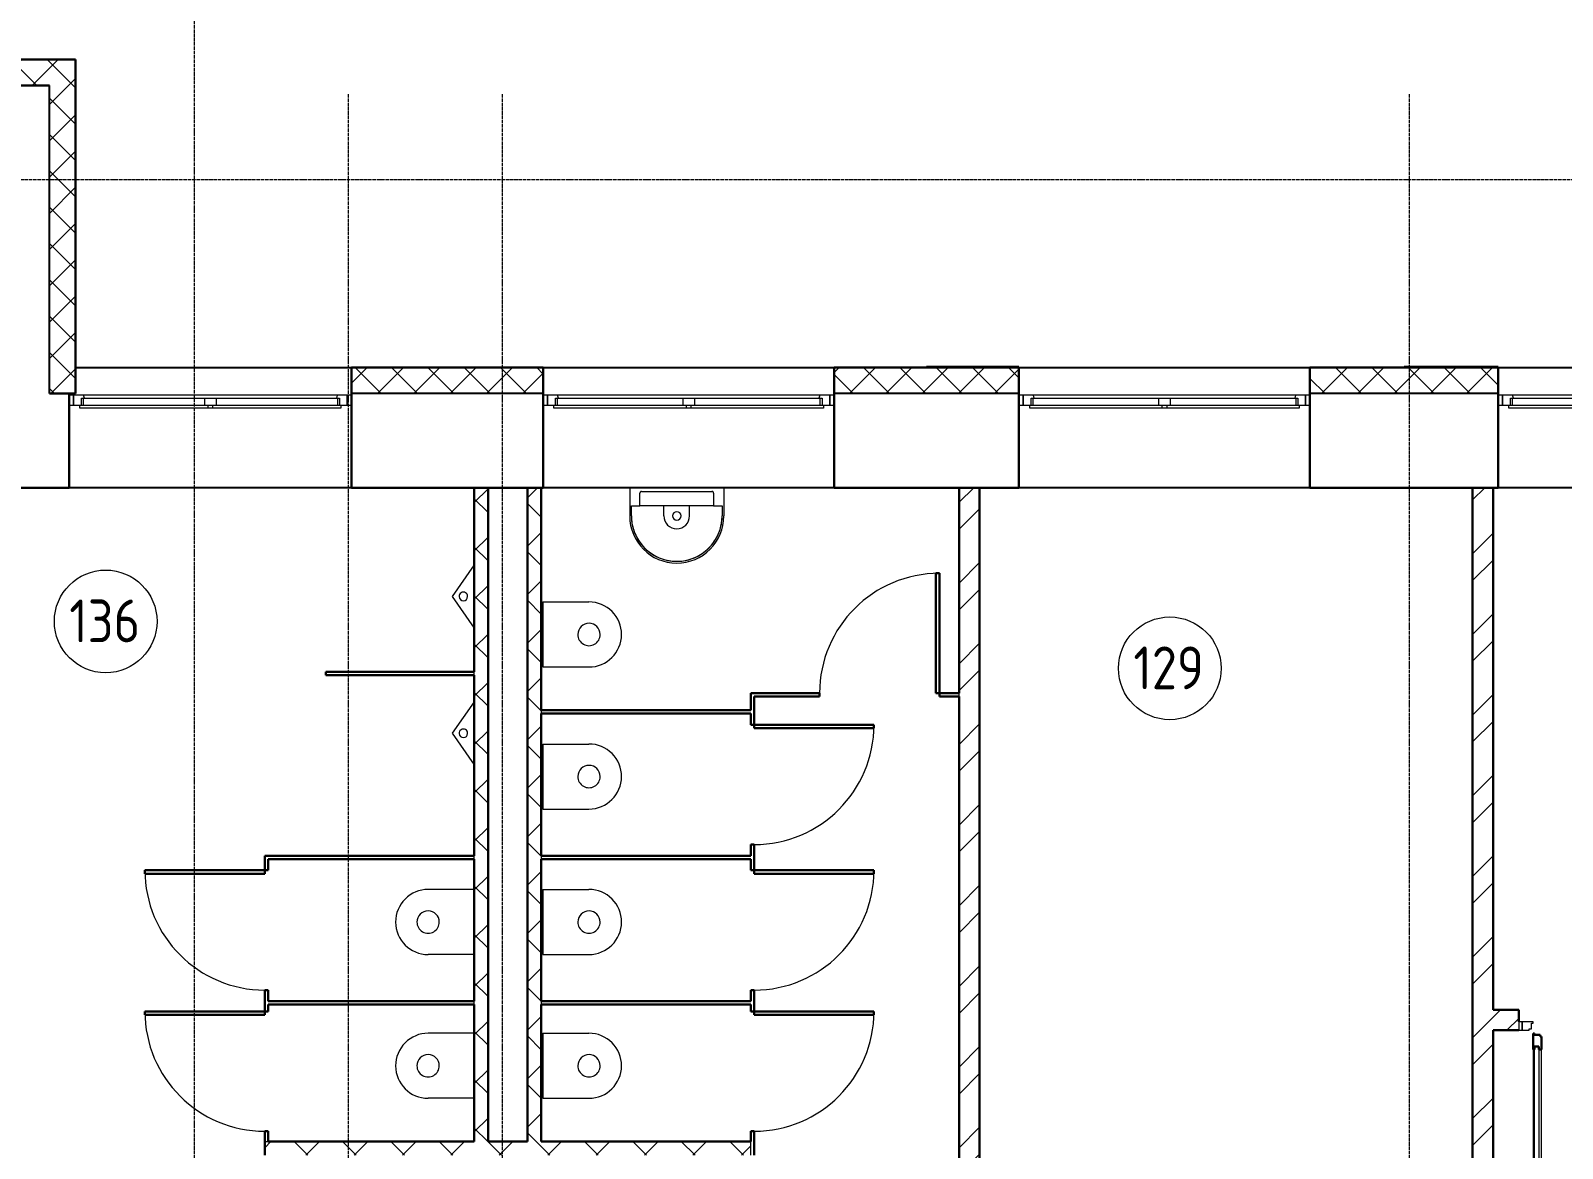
# Model space of a CAD drawing. Header units: millimetres. Extents: x -695119 to 412940, y -249585 to 622758.
# Drawn here: x -94671 to -85721, y 529100 to 535631 of the extents above; entities that cross this region are included whole.
import ezdxf

# ---------------------------------------------------------------- set-up
doc = ezdxf.new("R2010")
doc.units = ezdxf.units.MM
doc.linetypes.add('ADSK_Линия сетки', pattern=[25, 20, -2.5, 0, -2.5])
doc.linetypes.add('ADSK_Штриховая_ш2 п1_5', pattern=[4.5, 3, -1.5])
for name, color, linetype, lineweight in [('Двери', 8, 'Continuous', 9), ('Каркас_Импост', 8, 'Continuous', 9), ('Марки помещений', 8, 'Continuous', 20), ('Монтажный зазор', 8, 'Continuous', 9), ('Окна', 252, 'Continuous', 9), ('Оси', 252, 'Continuous', 9), ('Остекление', 8, 'Continuous', 9), ('Открывание', 8, 'ADSK_Штриховая_ш2 п1_5', 9), ('Панель', 252, 'Continuous', 30), ('Сантехнические приборы', 8, 'Continuous', 18), ('Стены разрез', 7, 'Continuous', 30), ('Стены штриховка', 7, 'Continuous', 9)]:
    doc.layers.add(name, color=color, linetype=linetype, lineweight=lineweight)
doc.layers.add('Стены', color=194, linetype='Continuous')
doc.styles.add('GOST Common_2', font='', dxfattribs={"width": 0.9, "height": 250})
doc.styles.get('GOST Common_2').set_extended_font_data('GOST type B')
pattern_1 = [(45, (-109179.56, 538399.8), (-235.7317, 235.7317), []), (45, (-109022.4, 538399.8), (-235.7317, 235.7317), [])]
pattern_2 = [(0, (-109179.56, 538399.79), (406.4, 101.6), [33.528, -271.272, 33.528, -271.272, -1625.6]), (0, (-109179.56, 538399.79), (406.4, 101.6), [-609.6, 33.528, -576.072, 33.528, -271.272, -711.2]), (0, (-109179.56, 538399.79), (406.4, 101.6), [-1524, 33.528, -169.672, 33.528, -474.472]), (120, (-109027.16, 538450.59), (-291.18818, 301.15272), [33.528, -271.272, 33.528, -271.272, -1625.6]), (120, (-109027.16, 538450.59), (-291.18818, 301.15272), [-609.6, 33.528, -576.072, 33.528, -271.272, -711.2]), (120, (-109027.16, 538450.59), (-291.18818, 301.15272), [-1524, 33.528, -169.672, 33.528, -474.472]), (240, (-108976.36, 538653.79), (-115.21182, -402.75272), [33.528, -271.272, 33.528, -271.272, -1625.6]), (240, (-108976.36, 538653.79), (-115.21182, -402.75272), [-609.6, 33.528, -576.072, 33.528, -271.272, -711.2]), (240, (-108976.36, 538653.79), (-115.21182, -402.75272), [-1524, 33.528, -169.672, 33.528, -474.472])]
pattern_3 = [(45, (-109179.56, 538399.79), (-106.066, 106.066), []), (135, (-109179.56, 538399.79), (-106.066, -106.066), [])]
pattern_4 = [(45, (-109179.56, 538399.79), (-141.4214, 141.4214), []), (135, (-109179.56, 538399.79), (-141.4214, -141.4214), [])]

# ---------------------------------------------------------------- blocks, each defined once
blk = doc.blocks.new('BIMLIB_Окно_Двустворчатое_VEKA_СФрамугойСнизу_ГОСТ30674_без линий - Ж_ОК-3_2320х1650-3824459-План 1 этажа смеж')
at = {"layer": 'Каркас_Импост', "lineweight": 18}
for p, q in [((-740.6, 265), (-800, 265)), ((-800, 265), (-800, 207)), ((-800, 207), (-762, 207)), ((-754, 207), (-754, 248)), ((-754, 248), (-742, 248)), ((-736, 248), (-740.6, 265)), ((740.6, 265), (736, 248)), ((800, 265), (740.6, 265)), ((742, 248), (754, 248)), ((754, 248), (754, 207)), ((762, 207), (800, 207)), ((800, 207), (800, 265))]:
    blk.add_line(p, q, dxfattribs=at)
at = {"layer": 'Каркас_Импост'}
for p, q in [((-762, 207), (-15, 207)), ((-762, 190), (-762, 207)), ((-15, 190), (-762, 190)), ((-742, 248), (-35, 248)), ((-742, 207), (-742, 248)), ((740.6, 265), (-740.6, 265)), ((-35, 248), (35, 248)), ((-35, 248), (-35, 207)), ((-15, 207), (15, 207)), ((-15, 207), (-15, 190)), ((15, 190), (-15, 190)), ((15, 207), (762, 207)), ((15, 190), (15, 207)), ((762, 190), (15, 190)), ((35, 248), (742, 248)), ((35, 207), (35, 248)), ((742, 248), (742, 207)), ((762, 207), (762, 190))]:
    blk.add_line(p, q, dxfattribs=at)
at = {"layer": 'Окна'}
for p, q in [((-800, 265), (-825, 265)), ((-825, 207), (-800, 207)), ((-800, 207), (-800, 265)), ((825, 265), (800, 265)), ((800, 265), (800, 207)), ((800, 207), (825, 207))]:
    blk.add_line(p, q, dxfattribs=at)
blk = doc.blocks.new('BIMLIB_Окно_Двустворчатое_VEKA_СФрамугойСнизу_ГОСТ30674_без линий - Ж_ОК-1_2320х1700-V1-План 1 этажа смеж')
at = {"layer": 'Каркас_Импост', "lineweight": 18}
for p, q in [((-765.6, 265), (-825, 265)), ((-825, 265), (-825, 207)), ((-825, 207), (-787, 207)), ((-779, 207), (-779, 248)), ((-779, 248), (-767, 248)), ((-761, 248), (-765.6, 265)), ((765.6, 265), (761, 248)), ((825, 265), (765.6, 265)), ((767, 248), (779, 248)), ((779, 248), (779, 207)), ((787, 207), (825, 207)), ((825, 207), (825, 265))]:
    blk.add_line(p, q, dxfattribs=at)
at = {"layer": 'Каркас_Импост'}
for p, q in [((-787, 207), (-15, 207)), ((-787, 190), (-787, 207)), ((-15, 190), (-787, 190)), ((-767, 248), (-35, 248)), ((-767, 207), (-767, 248)), ((765.6, 265), (-765.6, 265)), ((-35, 248), (35, 248)), ((-35, 248), (-35, 207)), ((-15, 207), (15, 207)), ((-15, 207), (-15, 190)), ((15, 190), (-15, 190)), ((15, 207), (787, 207)), ((15, 190), (15, 207)), ((787, 190), (15, 190)), ((35, 248), (767, 248)), ((35, 207), (35, 248)), ((767, 248), (767, 207)), ((787, 207), (787, 190))]:
    blk.add_line(p, q, dxfattribs=at)
at = {"layer": 'Окна'}
for p, q in [((-825, 265), (-850, 265)), ((-850, 207), (-825, 207)), ((-825, 207), (-825, 265)), ((850, 265), (825, 265)), ((825, 265), (825, 207)), ((825, 207), (850, 207))]:
    blk.add_line(p, q, dxfattribs=at)
blk = doc.blocks.new('Дверь-Одинарная-Панель - 700 x 2100 мм-1153510-План 1 этажа смеж')
at = {"layer": 'Двери'}
blk.add_arc((350, -10), 700, 180, 270, dxfattribs=at)
at = {"layer": 'Панель'}
for p, q in [((330, -10), (350, -10)), ((330, -710), (330, -10)), ((350, -10), (350, -710)), ((350, -710), (330, -710))]:
    blk.add_line(p, q, dxfattribs=at)
blk = doc.blocks.new('Ш_Сантехника_2D_Писуар _ГОСТ - Ш_Сантехника_2D_Писуар _ГОСТ-1811941-План 1 этажа смеж')
at = {"layer": 'Сантехнические приборы'}
for p, q in [((-185, 0), (0, -129.5)), ((0, -129.5), (185, 0))]:
    blk.add_line(p, q, dxfattribs=at)
for start, end in [(89.5033, 272.23198), (272.23198, 89.5033)]:
    blk.add_arc((0, -64.1), 25, start, end, dxfattribs=at)
blk = doc.blocks.new('Дверь_Alumark_однопольная_S50 - Дв-8л_Ш_1100х2350 Л-3931643-План 1 этажа смеж')
at = {"layer": 'Каркас_Импост'}
for p, q in [((-364, 60), (-405, 60)), ((-405, 60), (-405, 10)), ((-405, 10), (-341, 10)), ((-364, 52), (-364, 60)), ((-350, 52), (-364, 52)), ((-350, 18), (-350, 52)), ((-341, 18), (-350, 18)), ((-341, 10), (-341, 18)), ((600, 18), (591, 18)), ((591, 18), (591, 10)), ((591, 10), (655, 10)), ((614, 52), (600, 52)), ((600, 52), (600, 18)), ((614, 60), (614, 52)), ((655, 60), (614, 60)), ((655, 10), (655, 60))]:
    blk.add_line(p, q, dxfattribs=at)
at = {"layer": 'Монтажный зазор'}
for p, q in [((-425, 60), (-425, 10)), ((-405, 60), (-425, 60)), ((-425, 10), (-405, 10)), ((-405, 10), (-405, 60)), ((675, 60), (655, 60)), ((655, 60), (655, 10)), ((655, 10), (675, 10)), ((675, 10), (675, 60))]:
    blk.add_line(p, q, dxfattribs=at)
at = {"layer": 'Остекление'}
for p, q in [((558, 154), (558, 970)), ((558, 970), (582, 970)), ((582, 970), (582, 154)), ((582, 154), (558, 154))]:
    blk.add_line(p, q, dxfattribs=at)
at = {"layer": 'Открывание'}
blk.add_arc((609, 78), 968, 91.06548, 180, dxfattribs=at)
at = {"layer": 'Панель'}
for p, q in [((549, 1028), (541, 1028)), ((541, 1028), (541, 952)), ((583, 1037), (549, 1037)), ((549, 1037), (549, 1028)), ((591, 1046), (583, 1046)), ((583, 1046), (583, 1037)), ((591, 952), (591, 1046)), ((541, 952), (558, 952)), ((558, 952), (558, 970)), ((558, 970), (582, 970)), ((582, 970), (582, 952)), ((582, 952), (591, 952)), ((541, 172), (541, 96)), ((541, 172), (558, 172)), ((541, 96), (549, 96)), ((549, 96), (549, 87)), ((558, 172), (558, 154)), ((558, 154), (582, 154)), ((582, 172), (591, 172)), ((582, 154), (582, 172)), ((591, 78), (591, 172)), ((549, 87), (583, 87)), ((583, 87), (583, 78)), ((583, 78), (591, 78))]:
    blk.add_line(p, q, dxfattribs=at)
at = {"layer": 'Панель', "lineweight": 9}
for p, q in [((541, 952), (541, 172)), ((591, 172), (591, 952))]:
    blk.add_line(p, q, dxfattribs=at)
blk = doc.blocks.new('Дверь-Одинарная-Панель - 700 x 2100 мм-1152138-План 1 этажа смеж')
at = {"layer": 'Двери'}
blk.add_arc((350, 10), 700, 90, 180, dxfattribs=at)
at = {"layer": 'Панель'}
for p, q in [((350, 710), (330, 710)), ((330, 710), (330, 10)), ((350, 10), (350, 710)), ((330, 10), (350, 10))]:
    blk.add_line(p, q, dxfattribs=at)
blk = doc.blocks.new('Ш_Сантехника_2D_Унитаз _ГОСТ - Ш_Сантехника_2D_Унитаз _ГОСТ-V42-План 1 этажа смеж')
at = {"layer": 'Сантехнические приборы'}
for p, q in [((-190, 0), (-190, -270)), ((190, 0), (190, -270))]:
    blk.add_line(p, q, dxfattribs=at)
for radius, start, end in [(65.4, 90.31828, 270.07772), (65.4, 270.07772, 90.31828), (190, 180, 270.07114), (190, 270.07114, 360)]:
    blk.add_arc((0, -270), radius, start, end, dxfattribs=at)
blk = doc.blocks.new('Ш_Сантехника_2D_Унитаз _ГОСТ - Ш_Сантехника_2D_Унитаз _ГОСТ-V67-План 1 этажа смеж')
at = {"layer": 'Сантехнические приборы'}
for p, q in [((-190, 0), (-190, 270)), ((190, 0), (190, 270)), ((-190, 0), (190, 0))]:
    blk.add_line(p, q, dxfattribs=at)
for radius, start, end in [(190, 89.92886, 180), (190, 0, 89.92886), (65.4, 89.92228, 269.68172), (65.4, 269.68172, 89.92228)]:
    blk.add_arc((0, 270), radius, start, end, dxfattribs=at)
blk = doc.blocks.new('ИГСП_ООО САНИТА сантехника_Умывальник - ИГСП_ООО САНИТА сантехника_Умывальник-V4-План 1 этажа смеж')
at = {"layer": 'Сантехнические приборы'}
for p, q in [((-275, 0), (-275, -165)), ((275, 0), (275, -165)), ((-215, -105), (-215, -31.3)), ((-205, -21.3), (205, -21.3)), ((215, -31.3), (215, -105)), ((-265, -165), (-265, -105)), ((-265, -105), (-215, -105)), ((-205, -105), (-215, -105)), ((205, -105), (-205, -105)), ((-75, -165), (-75, -105)), ((75, -165), (75, -105)), ((215, -105), (205, -105)), ((215, -105), (265, -105)), ((265, -105), (265, -165))]:
    blk.add_line(p, q, dxfattribs=at)
at = {"layer": 'Сантехнические приборы', "flags": 128}
for points in [[(-205, -21.3), (-205.4, -21.3), (-205.8, -21.3), (-206.2, -21.3), (-206.6, -21.4), (-207, -21.5), (-207.4, -21.6), (-207.8, -21.7), (-208.1, -21.8), (-208.5, -21.9), (-208.9, -22.1), (-209.3, -22.2), (-209.6, -22.4), (-210, -22.6), (-210.3, -22.8), (-210.6, -23), (-211, -23.2), (-211.3, -23.5), (-211.6, -23.7), (-211.9, -24), (-212.2, -24.3), (-212.4, -24.6), (-212.7, -24.9), (-213, -25.2), (-213.2, -25.5), (-213.4, -25.9), (-213.6, -26.2), (-213.8, -26.6), (-214, -26.9), (-214.2, -27.3), (-214.3, -27.6), (-214.5, -28), (-214.6, -28.4), (-214.7, -28.8), (-214.8, -29.2), (-214.9, -29.6), (-214.9, -30), (-215, -30.4), (-215, -30.8), (-215, -31.2), (-215, -31.3)], [(215, -31.3), (215, -30.9), (215, -30.5), (214.9, -30.1), (214.9, -29.7), (214.8, -29.3), (214.7, -28.9), (214.6, -28.5), (214.5, -28.1), (214.4, -27.7), (214.2, -27.4), (214, -27), (213.9, -26.6), (213.7, -26.3), (213.5, -26), (213.3, -25.6), (213, -25.3), (212.8, -25), (212.5, -24.7), (212.2, -24.4), (212, -24.1), (211.7, -23.8), (211.4, -23.6), (211.1, -23.3), (210.7, -23.1), (210.4, -22.9), (210.1, -22.6), (209.7, -22.4), (209.4, -22.3), (209, -22.1), (208.6, -21.9), (208.2, -21.8), (207.9, -21.7), (207.5, -21.6), (207.1, -21.5), (206.7, -21.4), (206.3, -21.4), (205.9, -21.3), (205.5, -21.3), (205.1, -21.3), (205, -21.3)], [(-265, -165), (-264.8, -175.6), (-264.2, -186.2), (-263.1, -196.7), (-261.6, -207.2), (-259.7, -217.6), (-257.4, -228), (-254.7, -238.2), (-251.5, -248.4), (-248, -258.4), (-244.1, -268.2), (-239.8, -277.9), (-235.1, -287.4), (-230, -296.7), (-224.5, -305.8), (-218.7, -314.6), (-212.6, -323.3), (-206.1, -331.6), (-199.2, -339.7), (-192.1, -347.6), (-184.6, -355.1), (-176.9, -362.3), (-168.8, -369.2), (-160.5, -375.8), (-152, -382.1), (-143.2, -388), (-134.1, -393.5), (-124.9, -398.7), (-115.5, -403.5), (-105.8, -408), (-96, -412), (-86.1, -415.6), (-76, -418.9), (-65.8, -421.7), (-55.4, -424.1), (-45, -426.1), (-34.6, -427.7), (-24, -428.9), (-13.5, -429.7), (-2.9, -430), (7.7, -429.9), (18.3, -429.4), (28.9, -428.4), (39.4, -427.1), (49.8, -425.3), (60.2, -423.1), (70.5, -420.5), (80.6, -417.4), (90.7, -414), (100.6, -410.2), (110.3, -406), (119.8, -401.4), (129.2, -396.4), (138.3, -391), (147.3, -385.3), (156, -379.3), (164.4, -372.8), (172.6, -366.1), (180.5, -359), (188.1, -351.7), (195.4, -344), (202.4, -336), (209.1, -327.8), (215.4, -319.3), (221.4, -310.6), (227.1, -301.6), (232.4, -292.4), (237.3, -283), (241.8, -273.4), (245.9, -263.7), (249.7, -253.8), (253, -243.7), (256, -233.5), (258.5, -223.2), (260.6, -212.9), (262.3, -202.4), (263.6, -191.9), (264.5, -181.3), (264.9, -170.7), (265, -165)]]:
    blk.add_lwpolyline(points, dxfattribs=at)
at = {"layer": 'Сантехнические приборы'}
for centre, radius, start, end in [((-205, -31.3), 10, 90, 180), ((205, -31.3), 10, 0, 90), ((0, -165), 275, 180, 360), ((0, -165), 265, 180, 0), ((0, -165), 75, 180, 0), ((0, -165), 25, 0, 180), ((0, -165), 25, 180, 360)]:
    blk.add_arc(centre, radius, start, end, dxfattribs=at)
blk = doc.blocks.new('ADSK_Марка_Помещение_ОдноЗначение_Номер - Номер-462100-План 1 этажа смеж')
at = {"layer": 'Марки помещений'}
blk.add_circle((0, 0), 3, dxfattribs=at)

msp = doc.modelspace()

# ---------------------------------------------------------------- hatches: boundary and pattern name
at = {"layer": 'Стены разрез', "lineweight": 9}
h = msp.add_hatch(dxfattribs=at)
h.set_pattern_fill('FP_4', color=256, style=0, pattern_type=2)
h.set_pattern_definition(pattern_2)
h.paths.add_polyline_path([(-96410.535, 535310.058), (-96410.535, 535462.058), (-96720.535, 535462.058), (-96720.535, 535310.058), (-96718.535, 535310.058), (-96718.535, 535460.058), (-96412.535, 535460.058), (-96412.535, 535310.058)])
h.paths.add_polyline_path([(-98620.535, 535310.058), (-98620.535, 535462.058), (-99420.535, 535462.058), (-99420.535, 535460.058), (-98622.535, 535460.058), (-98622.535, 535310.058)])
h.paths.add_polyline_path([(-95208.535, 535310.058), (-95208.535, 535460.058), (-94410.535, 535460.058), (-94410.535, 535462.058), (-95210.535, 535462.058), (-95210.535, 535310.058)])
h = msp.add_hatch(dxfattribs=at)
h.set_pattern_fill('FP_5', color=256, style=0, pattern_type=2)
h.set_pattern_definition(pattern_3)
h.paths.add_polyline_path([(-94560.535, 535310.058), (-94410.535, 535310.058), (-94410.535, 535460.058), (-95208.535, 535460.058), (-95208.535, 535310.058), (-95034.21, 535310.058)])
h.paths.add_polyline_path([(-99420.535, 535310.058), (-98622.535, 535310.058), (-98622.535, 535460.058), (-99420.535, 535460.058)])
h.paths.add_polyline_path([(-96469.306, 535310.058), (-96412.535, 535310.058), (-96412.535, 535460.058), (-96718.535, 535460.058), (-96718.535, 535310.058)])
h = msp.add_hatch(dxfattribs=at)
h.set_pattern_fill('FP_4', color=256, style=0, pattern_type=2)
h.set_pattern_definition(pattern_2)
h.paths.add_polyline_path([(-94408.535, 533660.058), (-94408.535, 535460.058), (-94410.535, 535460.058), (-94410.535, 533660.058)])
h = msp.add_hatch(dxfattribs=at)
h.set_pattern_fill('FP_5', color=256, style=0, pattern_type=2)
h.set_pattern_definition(pattern_3)
h.paths.add_polyline_path([(-94410.535, 533510.058), (-94410.535, 535310.058), (-94560.535, 535310.058), (-94560.535, 533510.058)])
h = msp.add_hatch(dxfattribs=at)
h.set_pattern_fill('FP_4', color=256, style=0, pattern_type=2)
h.set_pattern_definition(pattern_2)
h.paths.add_polyline_path([(-84395.535, 533662.058), (-83830.535, 533662.058), (-83830.535, 533667.058), (-84395.535, 533667.058)])
h.paths.add_polyline_path([(-88895.535, 533662.058), (-88895.535, 533667.058), (-89435.535, 533667.058), (-89435.535, 533662.058), (-89293.826, 533662.058)])
h.paths.add_polyline_path([(-86423.634, 533662.058), (-86095.535, 533662.058), (-86095.535, 533667.058), (-86645.535, 533667.058), (-86645.535, 533662.058)])
h.paths.add_polyline_path([(-112972.909, 533662.058), (-112480.535, 533662.058), (-112480.535, 533667.058), (-113055.535, 533667.058), (-113055.535, 533662.058)])
h.paths.add_polyline_path([(-104362.333, 533662.058), (-103880.535, 533662.058), (-103880.535, 533667.058), (-104960.535, 533667.058), (-104960.535, 533662.058)])
h.paths.add_polyline_path([(-102180.535, 533662.058), (-101660.535, 533662.058), (-101660.535, 533667.058), (-102180.535, 533667.058)])
h.paths.add_polyline_path([(-131338.589, 533662.058), (-130790.535, 533662.058), (-130790.535, 533667.058), (-131338.589, 533667.058)])
h = msp.add_hatch(dxfattribs=at)
h.set_pattern_fill('FP_5', color=256, style=0, pattern_type=2)
h.set_pattern_definition(pattern_3)
h.paths.add_polyline_path([(-81565.535, 533510.058), (-74365.535, 533510.058), (-74365.535, 533660.058), (-81563.535, 533660.058), (-81563.535, 533586.058), (-81565.535, 533586.058)])
h.paths.add_polyline_path([(-94408.535, 533510.058), (-94408.535, 533660.058), (-94410.535, 533660.058), (-94410.535, 533510.058)])
h.paths.add_polyline_path([(-91675.535, 533510.058), (-91675.535, 533586.058), (-91677.535, 533586.058), (-91677.535, 533660.058), (-92793.123, 533660.058), (-92793.123, 533586.058), (-92795.123, 533586.058), (-92795.123, 533510.058), (-92164.018, 533510.058)])
h.paths.add_polyline_path([(-86423.634, 533510.058), (-86095.535, 533510.058), (-86095.535, 533586.058), (-86097.535, 533586.058), (-86097.535, 533660.058), (-87193.535, 533660.058), (-87193.535, 533586.058), (-87195.535, 533586.058), (-87195.535, 533510.058)])
h.paths.add_polyline_path([(-89975.535, 533510.058), (-88895.535, 533510.058), (-88895.535, 533586.058), (-88897.535, 533586.058), (-88897.535, 533660.058), (-89973.535, 533660.058), (-89973.535, 533586.058), (-89975.535, 533586.058)])
h.paths.add_polyline_path([(-83265.535, 533510.058), (-83265.535, 533586.058), (-83267.535, 533586.058), (-83267.535, 533660.058), (-84393.535, 533660.058), (-84393.535, 533586.058), (-84395.535, 533586.058), (-84395.535, 533510.058), (-83553.442, 533510.058)])
h = msp.add_hatch(dxfattribs=at)
h.set_pattern_fill('FP_4', color=256, style=0, pattern_type=2)
h.set_pattern_definition(pattern_2)
h.paths.add_polyline_path([(-92795.123, 533586.058), (-92793.123, 533586.058), (-92793.123, 533660.058), (-91677.535, 533660.058), (-91677.535, 533586.058), (-91675.535, 533586.058), (-91675.535, 533662.058), (-92795.123, 533662.058)])
h.paths.add_polyline_path([(-88895.535, 533586.058), (-88895.535, 533662.058), (-89975.535, 533662.058), (-89975.535, 533586.058), (-89973.535, 533586.058), (-89973.535, 533660.058), (-88897.535, 533660.058), (-88897.535, 533586.058)])
h.paths.add_polyline_path([(-87195.535, 533586.058), (-87193.535, 533586.058), (-87193.535, 533660.058), (-86097.535, 533660.058), (-86097.535, 533586.058), (-86095.535, 533586.058), (-86095.535, 533662.058), (-87195.535, 533662.058)])
h.paths.add_polyline_path([(-84395.535, 533586.058), (-84393.535, 533586.058), (-84393.535, 533660.058), (-83267.535, 533660.058), (-83267.535, 533586.058), (-83265.535, 533586.058), (-83265.535, 533662.058), (-84395.535, 533662.058)])
h.paths.add_polyline_path([(-81563.535, 533586.058), (-81563.535, 533660.058), (-74215.535, 533660.058), (-74215.535, 533662.058), (-81565.535, 533662.058), (-81565.535, 533586.058)])
h = msp.add_hatch(dxfattribs=at)
h.set_pattern_fill('FP_2', color=256, style=0, pattern_type=2)
h.set_pattern_definition(pattern_4)
h.paths.add_polyline_path([(-91998.001, 529140.058), (-91998.001, 532960.058), (-92078.001, 532960.058), (-92078.001, 529140.058)])
h = msp.add_hatch(dxfattribs=at)
h.set_pattern_fill('FP_2', color=256, style=0, pattern_type=2)
h.set_pattern_definition(pattern_4)
h.paths.add_polyline_path([(-91688.069, 529140.058), (-91688.069, 532960.058), (-91768.069, 532960.058), (-91768.069, 529140.058)])
h = msp.add_hatch(dxfattribs=at)
h.set_pattern_fill('FP_1', color=256, style=0, pattern_type=2)
h.set_pattern_definition(pattern_1)
h.paths.add_polyline_path([(-89245.535, 526685.058), (-89125.535, 526685.058), (-89125.535, 532960.058), (-89245.535, 532960.058), (-89245.535, 527186.87)])
h = msp.add_hatch(dxfattribs=at)
h.set_pattern_fill('FP_1', color=256, style=0, pattern_type=2)
h.set_pattern_definition(pattern_1)
h.paths.add_polyline_path([(-86125.535, 526685.058), (-86125.535, 527325.063), (-86245.535, 527325.063), (-86245.535, 526685.058)])
h.paths.add_polyline_path([(-86125.535, 528425.063), (-86125.535, 532960.058), (-86245.535, 532960.058), (-86245.535, 528425.063), (-86175.535, 528425.063)])
h = msp.add_hatch(dxfattribs=at)
h.set_pattern_fill('FP_1', color=256, style=0, pattern_type=2)
h.set_pattern_definition(pattern_1)
h.paths.add_polyline_path([(-82930.535, 529790.058), (-81310.535, 529790.058), (-81310.535, 529910.058), (-84875.535, 529910.058), (-84875.535, 529790.058), (-83553.442, 529790.058)])
h.paths.add_polyline_path([(-85975.535, 529790.058), (-85975.535, 529910.058), (-86125.535, 529910.058), (-86125.535, 529790.058)])
h = msp.add_hatch(dxfattribs=at)
h.set_pattern_fill('FP_2', color=256, style=0, pattern_type=2)
h.set_pattern_definition(pattern_4)
h.paths.add_polyline_path([(-90462.804, 529060.058), (-90462.804, 529140.058), (-93302.804, 529140.058), (-93302.804, 529060.058), (-90728.922, 529060.058)])

# ---------------------------------------------------------------- linework, layer by layer
at = {"layer": 'Оси', "linetype": 'ADSK_Линия сетки'}
for p, q in [((-93715.535, 572133.794), (-93715.535, 505864.372)), ((-92815.535, 535260.058), (-92815.535, 507134.372)), ((-91915.535, 535260.058), (-91915.535, 507134.372)), ((-86615.535, 535260.058), (-86615.535, 505864.372)), ((-72648.241, 534760.058), (-149587.813, 534760.058)), ((-72648.241, 532960.058), (-149587.813, 532960.058))]:
    msp.add_line(p, q, dxfattribs=at)
at = {"layer": 'Стены'}
for p, q in [((-94560.535, 533510.058), (-94560.535, 535310.058)), ((-94408.535, 533662.058), (-92795.123, 533662.058)), ((-91675.535, 533662.058), (-89975.535, 533662.058)), ((-88895.535, 533662.058), (-87195.535, 533662.058)), ((-86095.535, 533662.058), (-84395.535, 533662.058)), ((-91675.535, 533510.058), (-92795.123, 533510.058)), ((-88895.535, 533510.058), (-89975.535, 533510.058)), ((-86095.535, 533510.058), (-87195.535, 533510.058)), ((-92795.123, 532960.058), (-94445.123, 532960.058)), ((-89975.535, 532960.058), (-91675.535, 532960.058)), ((-87195.535, 532960.058), (-88895.535, 532960.058)), ((-84395.535, 532960.058), (-86095.535, 532960.058))]:
    msp.add_line(p, q, dxfattribs=at)
at = {"layer": 'Стены разрез'}
for p, q in [((-94408.535, 535462.058), (-95210.535, 535462.058)), ((-94408.535, 533510.058), (-94408.535, 535462.058)), ((-94560.535, 535310.058), (-95110.535, 535310.058)), ((-92795.123, 533662.058), (-92795.123, 532960.058)), ((-91675.535, 533662.058), (-92795.123, 533662.058)), ((-91675.535, 532960.058), (-91675.535, 533662.058)), ((-89975.535, 533662.058), (-89975.535, 532960.058)), ((-88895.535, 533662.058), (-89975.535, 533662.058)), ((-88895.535, 533667.058), (-89435.535, 533667.058)), ((-89435.535, 533667.058), (-89435.535, 533662.058)), ((-88895.535, 532960.058), (-88895.535, 533667.058)), ((-87195.535, 533662.058), (-87195.535, 532960.058)), ((-86095.535, 533662.058), (-87195.535, 533662.058)), ((-86095.535, 533667.058), (-86645.535, 533667.058)), ((-86645.535, 533667.058), (-86645.535, 533662.058)), ((-86095.535, 532960.058), (-86095.535, 533667.058)), ((-94560.535, 533510.058), (-94408.535, 533510.058)), ((-94445.123, 532960.058), (-94445.123, 533510.058)), ((-94445.123, 532960.058), (-95110.535, 532960.058)), ((-92795.123, 532960.058), (-91675.535, 532960.058)), ((-92078.001, 532960.058), (-92078.001, 531885.058)), ((-91998.001, 529140.058), (-91998.001, 532960.058)), ((-91768.069, 532960.058), (-91768.069, 529140.058)), ((-91688.069, 531660.058), (-91688.069, 532960.058)), ((-89975.535, 532960.058), (-88895.535, 532960.058)), ((-89245.535, 532960.058), (-89245.535, 531760.058)), ((-89125.535, 526685.058), (-89125.535, 532960.058)), ((-87195.535, 532960.058), (-86095.535, 532960.058)), ((-86245.535, 532960.058), (-86245.535, 528425.063)), ((-86125.535, 529910.058), (-86125.535, 532960.058)), ((-92078.001, 531885.058), (-92945.733, 531885.058)), ((-92945.733, 531885.058), (-92945.733, 531865.058)), ((-92945.733, 531865.058), (-92078.001, 531865.058)), ((-92078.001, 531865.058), (-92078.001, 530810.058)), ((-90462.804, 531760.058), (-90462.804, 531660.058)), ((-90060.535, 531760.058), (-90462.804, 531760.058)), ((-90442.804, 531575.058), (-90442.804, 531740.058)), ((-90442.804, 531740.058), (-90060.535, 531740.058)), ((-90060.535, 531740.058), (-90060.535, 531760.058)), ((-89245.535, 531760.058), (-89360.535, 531760.058)), ((-89360.535, 531760.058), (-89360.535, 531740.058)), ((-89360.535, 531740.058), (-89245.535, 531740.058)), ((-89245.535, 531740.058), (-89245.535, 526685.058)), ((-90462.804, 531660.058), (-91688.069, 531660.058)), ((-91688.069, 530810.058), (-91688.069, 531640.058)), ((-91688.069, 531640.058), (-90462.804, 531640.058)), ((-90462.804, 531640.058), (-90462.804, 531575.058)), ((-90462.804, 531575.058), (-90442.804, 531575.058)), ((-90462.804, 530875.058), (-90462.804, 530810.058)), ((-90442.804, 530875.058), (-90462.804, 530875.058)), ((-90442.804, 530725.058), (-90442.804, 530875.058)), ((-93302.804, 530810.058), (-93302.804, 530725.058)), ((-92078.001, 530810.058), (-93302.804, 530810.058)), ((-93282.804, 530725.058), (-93282.804, 530790.058)), ((-93282.804, 530790.058), (-92078.001, 530790.058)), ((-92078.001, 530790.058), (-92078.001, 529960.058)), ((-90462.804, 530810.058), (-91688.069, 530810.058)), ((-91688.069, 530790.058), (-90462.804, 530790.058)), ((-91688.069, 529960.058), (-91688.069, 530790.058)), ((-90462.804, 530790.058), (-90462.804, 530725.058)), ((-93302.804, 530725.058), (-93282.804, 530725.058)), ((-90462.804, 530725.058), (-90442.804, 530725.058)), ((-93302.804, 530025.058), (-93302.804, 529900.058)), ((-93282.804, 530025.058), (-93302.804, 530025.058)), ((-93282.804, 529960.058), (-93282.804, 530025.058)), ((-90462.804, 530025.058), (-90462.804, 529960.058)), ((-90442.804, 530025.058), (-90462.804, 530025.058)), ((-90442.804, 529900.058), (-90442.804, 530025.058)), ((-92078.001, 529960.058), (-93282.804, 529960.058)), ((-93282.804, 529900.058), (-93282.804, 529940.058)), ((-93282.804, 529940.058), (-92078.001, 529940.058)), ((-92078.001, 529940.058), (-92078.001, 529140.058)), ((-90462.804, 529960.058), (-91688.069, 529960.058)), ((-91688.069, 529140.058), (-91688.069, 529940.058)), ((-91688.069, 529940.058), (-90462.804, 529940.058)), ((-90462.804, 529940.058), (-90462.804, 529900.058)), ((-93302.804, 529900.058), (-93282.804, 529900.058)), ((-90462.804, 529900.058), (-90442.804, 529900.058)), ((-85975.535, 529910.058), (-86125.535, 529910.058)), ((-85975.535, 529840.058), (-85975.535, 529910.058)), ((-86125.535, 529790.058), (-85975.535, 529790.058)), ((-86125.535, 528425.063), (-86125.535, 529790.058)), ((-93302.804, 529200.058), (-93302.804, 529060.058)), ((-93282.804, 529200.058), (-93302.804, 529200.058)), ((-93282.804, 529140.058), (-93282.804, 529200.058)), ((-92078.001, 529140.058), (-93282.804, 529140.058)), ((-91768.069, 529140.058), (-91998.001, 529140.058)), ((-90462.804, 529140.058), (-91688.069, 529140.058)), ((-90462.804, 529200.058), (-90462.804, 529140.058)), ((-90442.804, 529200.058), (-90462.804, 529200.058)), ((-90442.804, 529060.058), (-90442.804, 529200.058))]:
    msp.add_line(p, q, dxfattribs=at)
at = {"layer": 'Стены штриховка'}
for p, q in [((-94408.535, 535460.058), (-95208.535, 535460.058)), ((-94410.535, 533660.058), (-94410.535, 535462.058)), ((-94408.535, 533660.058), (-94410.535, 533660.058)), ((-91677.535, 533660.058), (-92793.123, 533660.058)), ((-92793.123, 533660.058), (-92793.123, 533586.058)), ((-91677.535, 533586.058), (-91677.535, 533660.058)), ((-88897.535, 533660.058), (-89973.535, 533660.058)), ((-89973.535, 533660.058), (-89973.535, 533586.058)), ((-88897.535, 533586.058), (-88897.535, 533660.058)), ((-86097.535, 533660.058), (-87193.535, 533660.058)), ((-87193.535, 533660.058), (-87193.535, 533586.058)), ((-86097.535, 533586.058), (-86097.535, 533660.058)), ((-92795.123, 533586.058), (-92793.123, 533586.058)), ((-91677.535, 533586.058), (-91675.535, 533586.058)), ((-89975.535, 533586.058), (-89973.535, 533586.058)), ((-88897.535, 533586.058), (-88895.535, 533586.058)), ((-87195.535, 533586.058), (-87193.535, 533586.058)), ((-86097.535, 533586.058), (-86095.535, 533586.058)), ((-92078.001, 531865.058), (-92078.001, 531885.058)), ((-89245.535, 531740.058), (-89245.535, 531760.058)), ((-91688.069, 531660.058), (-91688.069, 531640.058)), ((-92078.001, 530790.058), (-92078.001, 530810.058)), ((-91688.069, 530810.058), (-91688.069, 530790.058)), ((-92078.001, 529940.058), (-92078.001, 529960.058)), ((-91688.069, 529960.058), (-91688.069, 529940.058)), ((-93302.804, 529140.058), (-93282.804, 529140.058)), ((-90462.804, 529060.058), (-90462.804, 529140.058))]:
    msp.add_line(p, q, dxfattribs=at)

# ---------------------------------------------------------------- block references
at = {"layer": 'Двери'}
msp.add_blockref('Дверь-Одинарная-Панель - 700 x 2100 мм-1152138-План 1 этажа смеж', (-89710.535, 531750.058), dxfattribs=at)
for name, p, rotation in [('Дверь-Одинарная-Панель - 700 x 2100 мм-1153510-План 1 этажа смеж', (-90452.804, 531225.058), 89.9999999999999), ('Дверь-Одинарная-Панель - 700 x 2100 мм-1152138-План 1 этажа смеж', (-93292.804, 530375.058), 90.00000000000011), ('Дверь-Одинарная-Панель - 700 x 2100 мм-1153510-План 1 этажа смеж', (-90452.804, 530375.058), 89.9999999999999), ('Дверь-Одинарная-Панель - 700 x 2100 мм-1152138-План 1 этажа смеж', (-93292.804, 529550.058), 90.00000000000011), ('Дверь-Одинарная-Панель - 700 x 2100 мм-1153510-План 1 этажа смеж', (-90452.804, 529550.058), 89.9999999999999), ('Дверь_Alumark_однопольная_S50 - Дв-8л_Ш_1100х2350 Л-3931643-План 1 этажа смеж', (-85300.535, 529850.058), 180)]:
    msp.add_blockref(name, p, dxfattribs=dict(at, rotation=rotation))
at = {"layer": 'Марки помещений', "xscale": 99.99999999999993, "yscale": 99.99999999999993, "zscale": 99.99999999999993}
for p in [(-94232.057, 532179.218), (-88014.464, 531904.878)]:
    msp.add_blockref('ADSK_Марка_Помещение_ОдноЗначение_Номер - Номер-462100-План 1 этажа смеж', p, dxfattribs=at)
at = {"layer": 'Окна'}
for name, p in [('BIMLIB_Окно_Двустворчатое_VEKA_СФрамугойСнизу_ГОСТ30674_без линий - Ж_ОК-3_2320х1650-3824459-План 1 этажа смеж', (-93620.123, 533235.058)), ('BIMLIB_Окно_Двустворчатое_VEKA_СФрамугойСнизу_ГОСТ30674_без линий - Ж_ОК-1_2320х1700-V1-План 1 этажа смеж', (-90825.535, 533235.058)), ('BIMLIB_Окно_Двустворчатое_VEKA_СФрамугойСнизу_ГОСТ30674_без линий - Ж_ОК-1_2320х1700-V1-План 1 этажа смеж', (-88045.535, 533235.058)), ('BIMLIB_Окно_Двустворчатое_VEKA_СФрамугойСнизу_ГОСТ30674_без линий - Ж_ОК-1_2320х1700-V1-План 1 этажа смеж', (-85245.535, 533235.058))]:
    msp.add_blockref(name, p, dxfattribs=at)
at = {"layer": 'Сантехнические приборы'}
msp.add_blockref('ИГСП_ООО САНИТА сантехника_Умывальник - ИГСП_ООО САНИТА сантехника_Умывальник-V4-План 1 этажа смеж', (-90895.326, 532960.058), dxfattribs=at)
for name, p, rotation in [('Ш_Сантехника_2D_Писуар _ГОСТ - Ш_Сантехника_2D_Писуар _ГОСТ-1811941-План 1 этажа смеж', (-92078.001, 532325.058), 269.999999999999), ('Ш_Сантехника_2D_Унитаз _ГОСТ - Ш_Сантехника_2D_Унитаз _ГОСТ-V67-План 1 этажа смеж', (-91678.001, 532102.663), 270.0000000000021), ('Ш_Сантехника_2D_Писуар _ГОСТ - Ш_Сантехника_2D_Писуар _ГОСТ-1811941-План 1 этажа смеж', (-92078.001, 531525.058), 269.999999999999), ('Ш_Сантехника_2D_Унитаз _ГОСТ - Ш_Сантехника_2D_Унитаз _ГОСТ-V67-План 1 этажа смеж', (-91678.001, 531272.663), 270.0000000000021), ('Ш_Сантехника_2D_Унитаз _ГОСТ - Ш_Сантехника_2D_Унитаз _ГОСТ-V42-План 1 этажа смеж', (-92078.001, 530422.663), 269.9999999999978), ('Ш_Сантехника_2D_Унитаз _ГОСТ - Ш_Сантехника_2D_Унитаз _ГОСТ-V67-План 1 этажа смеж', (-91678.001, 530422.663), 270.0000000000021), ('Ш_Сантехника_2D_Унитаз _ГОСТ - Ш_Сантехника_2D_Унитаз _ГОСТ-V42-План 1 этажа смеж', (-92078.001, 529582.663), 269.9999999999978), ('Ш_Сантехника_2D_Унитаз _ГОСТ - Ш_Сантехника_2D_Унитаз _ГОСТ-V67-План 1 этажа смеж', (-91678.001, 529582.663), 270.0000000000021)]:
    msp.add_blockref(name, p, dxfattribs=dict(at, rotation=rotation))

# ---------------------------------------------------------------- texts
at = {"layer": 'Марки помещений', "lineweight": 9, "char_height": 250, "width": 526.70869, "attachment_point": 1, "style": 'GOST Common_2'}
for s, insert in [('136', (-94444.464, 532306.943)), ('129', (-88226.871, 532032.603))]:
    msp.add_mtext(s, dxfattribs=dict(at, insert=insert))

doc.saveas('drawing.dxf')
